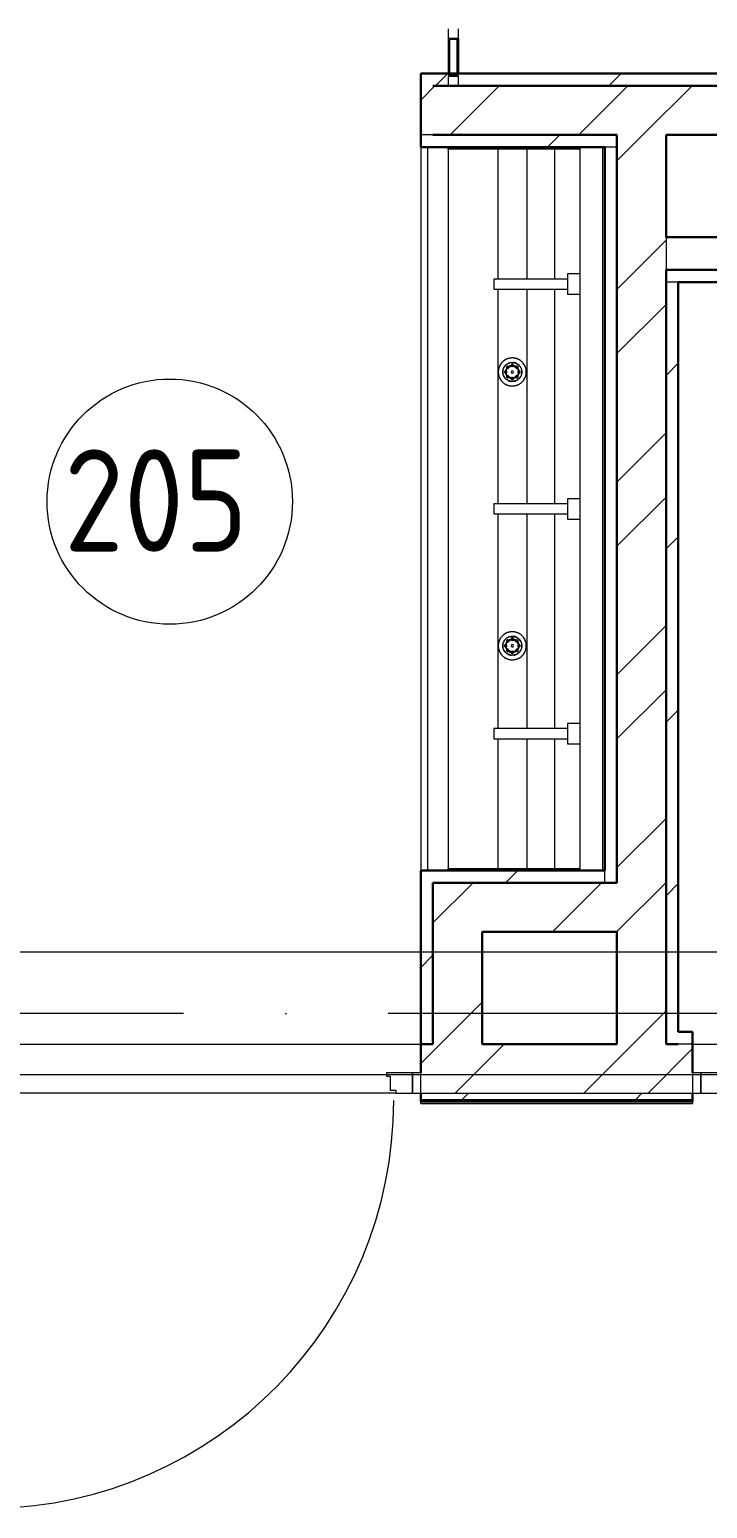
# Model space of a CAD drawing. Header units: millimetres. Extents: x -695119 to 412940, y -249585 to 622758.
# Drawn here: x 276679 to 278337, y 67701 to 71319 of the extents above; entities that cross this region are included whole.
import ezdxf

# ---------------------------------------------------------------- set-up
doc = ezdxf.new("R2010")
doc.units = ezdxf.units.MM
doc.linetypes.add('ADSK_Линия сетки', pattern=[25, 20, -2.5, 0, -2.5])
doc.linetypes.add('ADSK_Сверху', pattern=[450, 300, -150])
for name, color, linetype, lineweight in [('Витраж', 252, 'Continuous', 9), ('Двери', 8, 'Continuous', 9), ('Линии', 7, 'Continuous', 9), ('Марки помещений', 8, 'Continuous', 20), ('Ограждение', 8, 'Continuous', 9), ('Оси', 252, 'Continuous', 9), ('Сантехника', 252, 'Continuous', 18), ('Стены наружные', 252, 'Continuous', 18), ('Стены разрез', 7, 'Continuous', 30), ('Стены штриховка', 7, 'Continuous', 9)]:
    doc.layers.add(name, color=color, linetype=linetype, lineweight=lineweight)
doc.layers.add('Двери открывание', color=7, linetype='Continuous', lineweight=9, true_color=0xc0c0c0)
doc.styles.add('GOST Common_2', font='', dxfattribs={"width": 0.9, "height": 250})
doc.styles.get('GOST Common_2').set_extended_font_data('GOST type B')

# ---------------------------------------------------------------- blocks, each defined once
blk = doc.blocks.new('план 2 этажа')
at = {"layer": 'Витраж', "color": 251, "lineweight": 18, "true_color": 0x636466, "extrusion": (0, 0, -1)}
for p, q in [((277703.3, 71321.6), (277703.3, 71296.6)), ((277703.3, 71296.6), (277728.3, 71296.6)), ((277728.3, 71296.6), (277728.3, 71321.6))]:
    blk.add_line(p, q, dxfattribs=at)
at = {"layer": 'Витраж', "color": 251, "true_color": 0x636466}
for p, q in [((277703.3, 71296.6), (277703.3, 71211.6)), ((277728.3, 71296.6), (277728.3, 71211.6))]:
    blk.add_line(p, q, dxfattribs=at)
at = {"layer": 'Витраж', "color": 251, "lineweight": 18, "true_color": 0x636466}
for p, q in [((277728.3, 71206.6), (277703.3, 71206.6)), ((277703.3, 71206.6), (277703.3, 71181.6)), ((277703.3, 71181.6), (277728.3, 71181.6)), ((277728.3, 71181.6), (277728.3, 71206.6))]:
    blk.add_line(p, q, dxfattribs=at)
at = {"layer": 'Двери', "color": 251, "true_color": 0x636466}
for p, q in [((277615.8, 68766.6), (277551.8, 68766.6)), ((277551.8, 68766.6), (277551.8, 68758.6)), ((277551.8, 68758.6), (277560.8, 68758.6)), ((277560.8, 68758.6), (277560.8, 68724.6)), ((277635.8, 68766.6), (277615.8, 68766.6)), ((277615.8, 68766.6), (277615.8, 68716.6)), ((277615.8, 68716.6), (277615.8, 68766.6)), ((277635.8, 68716.6), (277635.8, 68766.6)), ((278300.8, 68766.6), (278300.8, 68716.6)), ((278320.8, 68766.6), (278300.8, 68766.6)), ((278320.8, 68716.6), (278320.8, 68766.6)), ((278384.8, 68766.6), (278320.8, 68766.6)), ((278320.8, 68766.6), (278320.8, 68716.6)), ((277560.8, 68724.6), (277574.8, 68724.6)), ((277574.8, 68724.6), (277574.8, 68716.6)), ((277574.8, 68716.6), (277615.8, 68716.6)), ((277615.8, 68716.6), (277635.8, 68716.6)), ((278300.8, 68716.6), (278320.8, 68716.6)), ((278320.8, 68716.6), (278361.8, 68716.6))]:
    blk.add_line(p, q, dxfattribs=at)
at = {"layer": 'Двери открывание', "color": 251, "true_color": 0x636466}
blk.add_arc((276571.8, 68698.6), 998, 271.0334, 0, dxfattribs=at)
at = {"layer": 'Линии', "color": 251, "linetype": 'ADSK_Сверху', "ltscale": 100, "true_color": 0x636466}
for p, q in [((279395.8, 69061.6), (268530.8, 69061.6)), ((279395.8, 68761.6), (268530.8, 68761.6))]:
    blk.add_line(p, q, dxfattribs=at)
at = {"layer": 'Марки помещений', "color": 251, "true_color": 0x636466}
blk.add_circle((277022.1, 70164.4), 300, dxfattribs=at)
at = {"layer": 'Ограждение', "color": 251, "true_color": 0x636466}
for p, q in [((277635.8, 68691.6), (277635.8, 68696.6)), ((277635.8, 68691.6), (278300.8, 68691.6)), ((278300.8, 68696.6), (278300.8, 68691.6))]:
    blk.add_line(p, q, dxfattribs=at)
at = {"layer": 'Оси', "color": 251, "linetype": 'ADSK_Линия сетки', "ltscale": 100, "true_color": 0x636466}
blk.add_line((332058.1, 68911.6), (255080.8, 68911.6), dxfattribs=at)
at = {"layer": 'Сантехника', "color": 251, "true_color": 0x636466}
for p, q in [((277635.8, 71031.6), (277635.8, 69261.6)), ((277652.8, 71031.6), (277652.8, 69261.6)), ((277702.8, 71026.6), (277702.8, 71031.6)), ((277702.8, 71026.6), (277702.8, 69266.6)), ((278013.9, 71026.6), (277702.8, 71026.6)), ((277824.7, 71026.6), (277824.7, 70709.1)), ((277895.5, 71026.6), (277895.5, 70709.1)), ((277963.4, 71026.6), (277963.4, 70709.1)), ((278013.9, 71031.6), (278013.9, 71026.6)), ((278022.5, 71026.6), (278013.9, 71026.6)), ((278022.5, 71026.6), (278024.8, 71026.6)), ((278024.8, 71031.6), (278024.8, 71026.6)), ((278024.8, 71026.6), (278024.8, 71031.6)), ((278024.8, 71026.6), (278024.8, 69266.6)), ((278080.8, 71031.6), (278080.8, 69261.6)), ((277994.8, 70709.1), (277814.8, 70709.1)), ((277814.8, 70709.1), (277814.8, 70684.1)), ((278024.8, 70721.6), (277994.8, 70721.6)), ((277994.8, 70721.6), (277994.8, 70671.6)), ((277814.8, 70684.1), (277994.8, 70684.1)), ((277824.7, 70684.1), (277824.7, 70159.1)), ((277895.5, 70684.1), (277895.5, 70159.1)), ((277963.4, 70684.2), (277963.4, 70159.1)), ((277994.8, 70671.6), (278024.8, 70671.6)), ((278024.8, 70171.6), (277994.8, 70171.6)), ((277994.8, 70171.6), (277994.8, 70121.6)), ((277994.8, 70159.1), (277814.8, 70159.1)), ((277814.8, 70159.1), (277814.8, 70134.1)), ((277814.8, 70134.1), (277994.8, 70134.1)), ((277824.7, 70134.1), (277824.7, 69609.1)), ((277895.5, 70134.1), (277895.5, 69609.1)), ((277963.4, 70134.2), (277963.4, 69609.1)), ((277994.8, 70121.6), (278024.8, 70121.6)), ((277994.8, 69609.1), (277814.8, 69609.1)), ((277814.8, 69609.1), (277814.8, 69584.1)), ((278024.8, 69621.6), (277994.8, 69621.6)), ((277994.8, 69621.6), (277994.8, 69571.6)), ((277814.8, 69584.1), (277994.8, 69584.1)), ((277824.7, 69584.1), (277824.7, 69266.6)), ((277895.5, 69584.1), (277895.5, 69266.6)), ((277963.4, 69584.2), (277963.4, 69266.6)), ((277994.8, 69571.6), (278024.8, 69571.6)), ((277702.8, 69261.6), (277702.8, 69266.6)), ((277702.8, 69266.6), (278013.9, 69266.6)), ((278013.9, 69266.6), (278022.5, 69266.6)), ((278013.9, 69266.6), (278013.9, 69261.6)), ((278024.8, 69266.6), (278022.5, 69266.6)), ((278024.8, 69266.6), (278024.8, 69261.6)), ((278024.8, 69261.6), (278024.8, 69266.6))]:
    blk.add_line(p, q, dxfattribs=at)
at = {"layer": 'Сантехника', "color": 251, "true_color": 0x636466, "flags": 128}
for points in [[(277894.1, 70481.6), (277894.1, 70483), (277894, 70484.4), (277893.9, 70485.7), (277893.7, 70487.1), (277893.4, 70488.5), (277893.1, 70489.8), (277892.8, 70491.1), (277892.4, 70492.4), (277891.9, 70493.7), (277891.4, 70495), (277890.8, 70496.2), (277890.2, 70497.5), (277889.6, 70498.7), (277888.9, 70499.9), (277888.1, 70501), (277887.3, 70502.1), (277886.5, 70503.2), (277885.6, 70504.3), (277884.7, 70505.3), (277883.7, 70506.2), (277882.7, 70507.2), (277881.7, 70508.1), (277880.6, 70508.9), (277879.5, 70509.7), (277878.3, 70510.5), (277877.2, 70511.2), (277876, 70511.9), (277874.8, 70512.5), (277873.5, 70513.1), (277872.2, 70513.6), (277871, 70514.1), (277869.6, 70514.5), (277868.3, 70514.9), (277867, 70515.2), (277865.6, 70515.4), (277864.3, 70515.6), (277862.9, 70515.8), (277861.6, 70515.9), (277860.2, 70515.9), (277858.8, 70515.9), (277857.4, 70515.9), (277856.1, 70515.7), (277854.7, 70515.6), (277853.4, 70515.3), (277852, 70515), (277850.7, 70514.7), (277849.4, 70514.3), (277848.1, 70513.9), (277846.8, 70513.4), (277845.5, 70512.8), (277844.3, 70512.2), (277843.1, 70511.6), (277841.9, 70510.9), (277840.8, 70510.2), (277839.6, 70509.4), (277838.5, 70508.5), (277837.5, 70507.7), (277836.5, 70506.8), (277835.5, 70505.8), (277834.5, 70504.8), (277833.6, 70503.8), (277832.7, 70502.7), (277831.9, 70501.6), (277831.2, 70500.5), (277830.4, 70499.3), (277829.7, 70498.1), (277829.1, 70496.9), (277828.5, 70495.7), (277828, 70494.4), (277827.5, 70493.1), (277827.1, 70491.8), (277826.7, 70490.5), (277826.4, 70489.2), (277826.1, 70487.8), (277825.9, 70486.5), (277825.7, 70485.1), (277825.6, 70483.7), (277825.5, 70482.4), (277825.5, 70481.6)], [(277836.5, 70481.6), (277836.5, 70482.6), (277836.6, 70483.5), (277836.7, 70484.4), (277836.8, 70485.3), (277837, 70486.3), (277837.2, 70487.2), (277837.4, 70488.1), (277837.7, 70489), (277838, 70489.8), (277838.4, 70490.7), (277838.7, 70491.6), (277839.1, 70492.4), (277839.6, 70493.2), (277840.1, 70494), (277840.6, 70494.8), (277841.1, 70495.6), (277841.7, 70496.3), (277842.3, 70497), (277842.9, 70497.7), (277843.6, 70498.4), (277844.3, 70499), (277845, 70499.6), (277845.7, 70500.2), (277846.5, 70500.7), (277847.2, 70501.2), (277848, 70501.7), (277848.8, 70502.2), (277849.7, 70502.6), (277850.5, 70503), (277851.4, 70503.4), (277852.2, 70503.7), (277853.1, 70504), (277854, 70504.2), (277854.9, 70504.4), (277855.9, 70504.6), (277856.8, 70504.7), (277857.7, 70504.8), (277858.6, 70504.9), (277859.6, 70504.9), (277860.5, 70504.9), (277861.4, 70504.9), (277862.4, 70504.8), (277863.3, 70504.7), (277864.2, 70504.5), (277865.1, 70504.3), (277866, 70504.1), (277866.9, 70503.8), (277867.8, 70503.5), (277868.7, 70503.2), (277869.5, 70502.8), (277870.3, 70502.4), (277871.2, 70502), (277872, 70501.5), (277872.8, 70501), (277873.5, 70500.5), (277874.3, 70499.9), (277875, 70499.3), (277875.7, 70498.7), (277876.4, 70498), (277877, 70497.4), (277877.6, 70496.7), (277878.2, 70496), (277878.8, 70495.2), (277879.3, 70494.4), (277879.8, 70493.6), (277880.2, 70492.8), (277880.7, 70492), (277881.1, 70491.2), (277881.4, 70490.3), (277881.8, 70489.4), (277882.1, 70488.6), (277882.3, 70487.7), (277882.5, 70486.8), (277882.7, 70485.8), (277882.9, 70484.9), (277883, 70484), (277883.1, 70483.1), (277883.1, 70482.1), (277883.1, 70481.6)], [(277839.4, 70492.3), (277839.8, 70493.1), (277840.3, 70493.9), (277840.8, 70494.6), (277841.3, 70495.4), (277841.9, 70496.1), (277842.5, 70496.8), (277843.1, 70497.5), (277843.8, 70498.2), (277844.4, 70498.8), (277845.1, 70499.4), (277845.9, 70500)], [(277843.3, 70498), (277842.6, 70497.4), (277842, 70496.7), (277841.4, 70496), (277840.9, 70495.2), (277840.3, 70494.4), (277839.8, 70493.6), (277839.4, 70492.8)], [(277843.6, 70481.6), (277843.6, 70482.3), (277843.7, 70482.9), (277843.7, 70483.6), (277843.8, 70484.2), (277843.9, 70484.9), (277844.1, 70485.5), (277844.2, 70486.1), (277844.4, 70486.7), (277844.7, 70487.3), (277844.9, 70487.9), (277845.2, 70488.5), (277845.4, 70489.1), (277845.8, 70489.7), (277846.1, 70490.2), (277846.4, 70490.8), (277846.8, 70491.3), (277847.2, 70491.8), (277847.6, 70492.3), (277848.1, 70492.8), (277848.5, 70493.3), (277849, 70493.7), (277849.5, 70494.1), (277850, 70494.5), (277850.5, 70494.9), (277851.1, 70495.3)], [(277846.6, 70500.5), (277847.4, 70501), (277848.2, 70501.5), (277849, 70502), (277849.8, 70502.4), (277850.6, 70502.8), (277851.5, 70503.1), (277852.3, 70503.4)], [(277851.8, 70503.5), (277851, 70503.2), (277850.1, 70502.8), (277849.3, 70502.4)], [(277855.9, 70504.3), (277856.8, 70504.5), (277857.7, 70504.6), (277858.6, 70504.6), (277859.6, 70504.7), (277860.5, 70504.7), (277861.4, 70504.6), (277862.3, 70504.5), (277863.2, 70504.4), (277864.1, 70504.3), (277865, 70504.1), (277865.9, 70503.8), (277866.8, 70503.6), (277867.7, 70503.3), (277868.6, 70503), (277869.4, 70502.6), (277870.2, 70502.2), (277871, 70501.8), (277871.8, 70501.3), (277872.6, 70500.8), (277873.4, 70500.3), (277874.1, 70499.7), (277874.8, 70499.1), (277875.5, 70498.5), (277876.2, 70497.9), (277876.8, 70497.2), (277877.4, 70496.5), (277878, 70495.8), (277878.5, 70495.1), (277879.1, 70494.3), (277879.6, 70493.5), (277880, 70492.7)], [(277856.4, 70497.5), (277857.1, 70497.6), (277857.7, 70497.7), (277858.3, 70497.8), (277859, 70497.8), (277859.6, 70497.8), (277860.3, 70497.8), (277860.9, 70497.8), (277861.6, 70497.7), (277862.2, 70497.7), (277862.9, 70497.5)], [(277870.8, 70502.2), (277870, 70502.6), (277869.1, 70503), (277868.3, 70503.4), (277867.4, 70503.7), (277866.5, 70504), (277865.6, 70504.2), (277864.7, 70504.4), (277863.8, 70504.6), (277862.9, 70504.7)], [(277868.8, 70495.1), (277869.3, 70494.7), (277869.9, 70494.3), (277870.4, 70493.9), (277870.8, 70493.5), (277871.3, 70493), (277871.8, 70492.6), (277872.2, 70492.1), (277872.6, 70491.6), (277873, 70491.1), (277873.3, 70490.5), (277873.7, 70490), (277874, 70489.4), (277874.3, 70488.9), (277874.6, 70488.3), (277874.8, 70487.7), (277875.1, 70487.1), (277875.3, 70486.4), (277875.5, 70485.8), (277875.6, 70485.2), (277875.7, 70484.6), (277875.9, 70483.9), (277875.9, 70483.3), (277876, 70482.6), (277876, 70482), (277876, 70481.6)], [(277880, 70493.2), (277879.6, 70494), (277879, 70494.8), (277878.5, 70495.6), (277877.9, 70496.3), (277877.3, 70497), (277876.7, 70497.7), (277876, 70498.4)], [(277825.5, 70481.6), (277825.5, 70480.3), (277825.6, 70478.9), (277825.8, 70477.5), (277826, 70476.2), (277826.2, 70474.8), (277826.5, 70473.5), (277826.8, 70472.2), (277827.3, 70470.8), (277827.7, 70469.6), (277828.2, 70468.3), (277828.8, 70467), (277829.4, 70465.8), (277830, 70464.6), (277830.8, 70463.4), (277831.5, 70462.3), (277832.3, 70461.2), (277833.1, 70460.1), (277834, 70459), (277835, 70458), (277835.9, 70457), (277836.9, 70456.1), (277838, 70455.2), (277839, 70454.3), (277840.1, 70453.5), (277841.3, 70452.8), (277842.4, 70452.1), (277843.6, 70451.4), (277844.9, 70450.8), (277846.1, 70450.2), (277847.4, 70449.7), (277848.7, 70449.2), (277850, 70448.8), (277851.3, 70448.4), (277852.6, 70448.1), (277854, 70447.8), (277855.3, 70447.6), (277856.7, 70447.5), (277858.1, 70447.4), (277859.4, 70447.3), (277860.8, 70447.4), (277862.2, 70447.4), (277863.6, 70447.5), (277864.9, 70447.7), (277866.3, 70447.9), (277867.6, 70448.2), (277868.9, 70448.6), (277870.3, 70449), (277871.5, 70449.4), (277872.8, 70449.9), (277874.1, 70450.4), (277875.3, 70451), (277876.5, 70451.7), (277877.7, 70452.4), (277878.9, 70453.1), (277880, 70453.9), (277881.1, 70454.7), (277882.2, 70455.6), (277883.2, 70456.5), (277884.2, 70457.5), (277885.1, 70458.5), (277886, 70459.5), (277886.9, 70460.6), (277887.7, 70461.7), (277888.5, 70462.8), (277889.2, 70464), (277889.9, 70465.1), (277890.5, 70466.4), (277891.1, 70467.6), (277891.6, 70468.9), (277892.1, 70470.1), (277892.6, 70471.4), (277892.9, 70472.8), (277893.3, 70474.1), (277893.5, 70475.4), (277893.8, 70476.8), (277893.9, 70478.2), (277894, 70479.5), (277894.1, 70480.9), (277894.1, 70481.6)], [(277836.9, 70485.8), (277836.7, 70484.9), (277836.6, 70484), (277836.6, 70483.1), (277836.5, 70482.1), (277836.5, 70481.6)], [(277836.5, 70481.6), (277836.5, 70480.7), (277836.6, 70479.8), (277836.7, 70478.8), (277836.8, 70477.9)], [(277883.1, 70481.6), (277883.1, 70480.7), (277883, 70479.8), (277882.9, 70478.8), (277882.8, 70477.9), (277882.6, 70477), (277882.4, 70476.1), (277882.2, 70475.2), (277881.9, 70474.3), (277881.6, 70473.4), (277881.3, 70472.6), (277880.9, 70471.7), (277880.5, 70470.9), (277880, 70470.1), (277879.6, 70469.3), (277879, 70468.5), (277878.5, 70467.7), (277877.9, 70467), (277877.3, 70466.3), (277876.7, 70465.6), (277876, 70464.9), (277875.4, 70464.3), (277874.7, 70463.7), (277873.9, 70463.1), (277873.2, 70462.5), (277872.4, 70462), (277871.6, 70461.5), (277870.8, 70461.1), (277870, 70460.7), (277869.1, 70460.3), (277868.3, 70459.9), (277867.4, 70459.6), (277866.5, 70459.3), (277865.6, 70459.1), (277864.7, 70458.9), (277863.8, 70458.7), (277862.9, 70458.5), (277861.9, 70458.4), (277861, 70458.4), (277860.1, 70458.3), (277859.1, 70458.3), (277858.2, 70458.4), (277857.3, 70458.5), (277856.3, 70458.6), (277855.4, 70458.8), (277854.5, 70458.9), (277853.6, 70459.2), (277852.7, 70459.4), (277851.8, 70459.7), (277851, 70460.1), (277850.1, 70460.4), (277849.3, 70460.9), (277848.5, 70461.3), (277847.7, 70461.8), (277846.9, 70462.3), (277846.1, 70462.8), (277845.4, 70463.4), (277844.6, 70464), (277843.9, 70464.6), (277843.3, 70465.2), (277842.6, 70465.9), (277842, 70466.6), (277841.4, 70467.3), (277840.9, 70468.1), (277840.3, 70468.8), (277839.8, 70469.6), (277839.4, 70470.4), (277839, 70471.3), (277838.6, 70472.1), (277838.2, 70473), (277837.9, 70473.8), (277837.6, 70474.7), (277837.3, 70475.6), (277837.1, 70476.5), (277836.9, 70477.4), (277836.7, 70478.3), (277836.6, 70479.3), (277836.6, 70480.2), (277836.5, 70481.1), (277836.5, 70481.6)], [(277836.8, 70481.6), (277836.8, 70482.6), (277836.8, 70483.5), (277836.9, 70484.4), (277837.1, 70485.3), (277837.2, 70486.2), (277837.4, 70487.1)], [(277837.3, 70476.6), (277837.2, 70477.5), (277837, 70478.4), (277836.9, 70479.3), (277836.8, 70480.2), (277836.8, 70481.1), (277836.8, 70481.6)], [(277873, 70462.8), (277872.3, 70462.3), (277871.5, 70461.8), (277870.7, 70461.3), (277869.9, 70460.9), (277869, 70460.5), (277868.2, 70460.2), (277867.3, 70459.8), (277866.4, 70459.6), (277865.5, 70459.3), (277864.6, 70459.1), (277863.7, 70458.9), (277862.8, 70458.8), (277861.9, 70458.7), (277861, 70458.6), (277860.1, 70458.6), (277859.1, 70458.6), (277858.2, 70458.7), (277857.3, 70458.7), (277856.4, 70458.9), (277855.5, 70459), (277854.6, 70459.2), (277853.7, 70459.4), (277852.8, 70459.7), (277851.9, 70460), (277851.1, 70460.3), (277850.2, 70460.7), (277849.4, 70461.1), (277848.6, 70461.5), (277847.8, 70462), (277847, 70462.5), (277846.3, 70463), (277845.5, 70463.6), (277844.8, 70464.2), (277844.1, 70464.8), (277843.5, 70465.4), (277842.8, 70466.1), (277842.2, 70466.8), (277841.6, 70467.5), (277841.1, 70468.2), (277840.6, 70469), (277840.1, 70469.8), (277839.6, 70470.6)], [(277839.6, 70470.1), (277840.1, 70469.3), (277840.6, 70468.5), (277841.1, 70467.7), (277841.7, 70467), (277842.3, 70466.3), (277842.9, 70465.6), (277843.6, 70464.9)], [(277850.8, 70468.2), (277850.3, 70468.5), (277849.8, 70468.9), (277849.3, 70469.3), (277848.8, 70469.8), (277848.3, 70470.2), (277847.9, 70470.7), (277847.4, 70471.2), (277847, 70471.7), (277846.6, 70472.2), (277846.3, 70472.7), (277845.9, 70473.3), (277845.6, 70473.8), (277845.3, 70474.4), (277845, 70475), (277844.8, 70475.6), (277844.5, 70476.2), (277844.3, 70476.8), (277844.2, 70477.4), (277844, 70478.1), (277843.9, 70478.7), (277843.8, 70479.4), (277843.7, 70480), (277843.6, 70480.6), (277843.6, 70481.3), (277843.6, 70481.6)], [(277848.8, 70461.1), (277849.7, 70460.7), (277850.5, 70460.3), (277851.4, 70459.9), (277852.2, 70459.6), (277853.1, 70459.3), (277854, 70459.1), (277854.9, 70458.9), (277855.9, 70458.7), (277856.8, 70458.5)], [(277863.2, 70465.8), (277862.6, 70465.7), (277861.9, 70465.6), (277861.3, 70465.5), (277860.6, 70465.5), (277860, 70465.4), (277859.3, 70465.4), (277858.7, 70465.5), (277858, 70465.5), (277857.4, 70465.6), (277856.8, 70465.7)], [(277863.3, 70458.6), (277864.2, 70458.8), (277865.1, 70458.9), (277866, 70459.2), (277866.9, 70459.4), (277867.8, 70459.7), (277868.7, 70460.1), (277869.5, 70460.4), (277870.3, 70460.9)], [(277876, 70481.6), (277876, 70481), (277876, 70480.3), (277875.9, 70479.7), (277875.8, 70479.1), (277875.7, 70478.4), (277875.5, 70477.8), (277875.4, 70477.2), (277875.2, 70476.5), (277875, 70475.9), (277874.7, 70475.3), (277874.5, 70474.7), (277874.2, 70474.2), (277873.9, 70473.6), (277873.5, 70473), (277873.2, 70472.5), (277872.8, 70472), (277872.4, 70471.4), (277872, 70471), (277871.6, 70470.5), (277871.1, 70470), (277870.6, 70469.6), (277870.1, 70469.2), (277869.6, 70468.7), (277869.1, 70468.4), (277868.6, 70468)], [(277880.2, 70471), (277879.8, 70470.2), (277879.3, 70469.4), (277878.8, 70468.6), (277878.3, 70467.9), (277877.7, 70467.1), (277877.1, 70466.4), (277876.5, 70465.8), (277875.9, 70465.1), (277875.2, 70464.5), (277874.5, 70463.9), (277873.8, 70463.3)], [(277876.4, 70465.2), (277877, 70465.9), (277877.6, 70466.6), (277878.2, 70467.3), (277878.8, 70468.1), (277879.3, 70468.8), (277879.8, 70469.6), (277880.2, 70470.4)], [(277882.9, 70481.6), (277882.8, 70480.7), (277882.8, 70479.8), (277882.7, 70478.9), (277882.6, 70478), (277882.4, 70477.1), (277882.2, 70476.2)], [(277882.3, 70486.7), (277882.5, 70485.8), (277882.6, 70484.9), (277882.7, 70484), (277882.8, 70483.1), (277882.8, 70482.1), (277882.9, 70481.6)], [(277882.7, 70477.4), (277882.9, 70478.3), (277883, 70479.3), (277883.1, 70480.2), (277883.1, 70481.1), (277883.1, 70481.6)], [(277883.1, 70481.6), (277883.1, 70482.6), (277883, 70483.5), (277882.9, 70484.4), (277882.8, 70485.3)], [(277894.1, 69811.6), (277894.1, 69813), (277894, 69814.4), (277893.9, 69815.7), (277893.7, 69817.1), (277893.4, 69818.5), (277893.1, 69819.8), (277892.8, 69821.1), (277892.4, 69822.4), (277891.9, 69823.7), (277891.4, 69825), (277890.8, 69826.2), (277890.2, 69827.5), (277889.6, 69828.7), (277888.9, 69829.9), (277888.1, 69831), (277887.3, 69832.1), (277886.5, 69833.2), (277885.6, 69834.3), (277884.7, 69835.3), (277883.7, 69836.2), (277882.7, 69837.2), (277881.7, 69838.1), (277880.6, 69838.9), (277879.5, 69839.7), (277878.3, 69840.5), (277877.2, 69841.2), (277876, 69841.9), (277874.8, 69842.5), (277873.5, 69843.1), (277872.2, 69843.6), (277871, 69844.1), (277869.6, 69844.5), (277868.3, 69844.9), (277867, 69845.2), (277865.6, 69845.4), (277864.3, 69845.6), (277862.9, 69845.8), (277861.6, 69845.9), (277860.2, 69845.9), (277858.8, 69845.9), (277857.4, 69845.9), (277856.1, 69845.7), (277854.7, 69845.6), (277853.4, 69845.3), (277852, 69845), (277850.7, 69844.7), (277849.4, 69844.3), (277848.1, 69843.9), (277846.8, 69843.4), (277845.5, 69842.8), (277844.3, 69842.2), (277843.1, 69841.6), (277841.9, 69840.9), (277840.8, 69840.2), (277839.6, 69839.4), (277838.5, 69838.5), (277837.5, 69837.7), (277836.5, 69836.8), (277835.5, 69835.8), (277834.5, 69834.8), (277833.6, 69833.8), (277832.7, 69832.7), (277831.9, 69831.6), (277831.2, 69830.5), (277830.4, 69829.3), (277829.7, 69828.1), (277829.1, 69826.9), (277828.5, 69825.7), (277828, 69824.4), (277827.5, 69823.1), (277827.1, 69821.8), (277826.7, 69820.5), (277826.4, 69819.2), (277826.1, 69817.8), (277825.9, 69816.5), (277825.7, 69815.1), (277825.6, 69813.7), (277825.5, 69812.4), (277825.5, 69811.6)], [(277825.5, 69811.6), (277825.5, 69810.3), (277825.6, 69808.9), (277825.8, 69807.5), (277826, 69806.2), (277826.2, 69804.8), (277826.5, 69803.5), (277826.8, 69802.2), (277827.3, 69800.8), (277827.7, 69799.6), (277828.2, 69798.3), (277828.8, 69797), (277829.4, 69795.8), (277830, 69794.6), (277830.8, 69793.4), (277831.5, 69792.3), (277832.3, 69791.2), (277833.1, 69790.1), (277834, 69789), (277835, 69788), (277835.9, 69787), (277836.9, 69786.1), (277838, 69785.2), (277839, 69784.3), (277840.1, 69783.5), (277841.3, 69782.8), (277842.4, 69782.1), (277843.6, 69781.4), (277844.9, 69780.8), (277846.1, 69780.2), (277847.4, 69779.7), (277848.7, 69779.2), (277850, 69778.8), (277851.3, 69778.4), (277852.6, 69778.1), (277854, 69777.8), (277855.3, 69777.6), (277856.7, 69777.5), (277858.1, 69777.4), (277859.4, 69777.3), (277860.8, 69777.4), (277862.2, 69777.4), (277863.6, 69777.5), (277864.9, 69777.7), (277866.3, 69777.9), (277867.6, 69778.2), (277868.9, 69778.6), (277870.3, 69779), (277871.5, 69779.4), (277872.8, 69779.9), (277874.1, 69780.4), (277875.3, 69781), (277876.5, 69781.7), (277877.7, 69782.4), (277878.9, 69783.1), (277880, 69783.9), (277881.1, 69784.7), (277882.2, 69785.6), (277883.2, 69786.5), (277884.2, 69787.5), (277885.1, 69788.5), (277886, 69789.5), (277886.9, 69790.6), (277887.7, 69791.7), (277888.5, 69792.8), (277889.2, 69794), (277889.9, 69795.1), (277890.5, 69796.4), (277891.1, 69797.6), (277891.6, 69798.9), (277892.1, 69800.1), (277892.6, 69801.4), (277892.9, 69802.8), (277893.3, 69804.1), (277893.5, 69805.4), (277893.8, 69806.8), (277893.9, 69808.2), (277894, 69809.5), (277894.1, 69810.9), (277894.1, 69811.6)], [(277836.5, 69811.6), (277836.5, 69812.6), (277836.6, 69813.5), (277836.7, 69814.4), (277836.8, 69815.3), (277837, 69816.3), (277837.2, 69817.2), (277837.4, 69818.1), (277837.7, 69819), (277838, 69819.8), (277838.4, 69820.7), (277838.7, 69821.6), (277839.1, 69822.4), (277839.6, 69823.2), (277840.1, 69824), (277840.6, 69824.8), (277841.1, 69825.6), (277841.7, 69826.3), (277842.3, 69827), (277842.9, 69827.7), (277843.6, 69828.4), (277844.3, 69829), (277845, 69829.6), (277845.7, 69830.2), (277846.5, 69830.7), (277847.2, 69831.2), (277848, 69831.7), (277848.8, 69832.2), (277849.7, 69832.6), (277850.5, 69833), (277851.4, 69833.4), (277852.2, 69833.7), (277853.1, 69834), (277854, 69834.2), (277854.9, 69834.4), (277855.9, 69834.6), (277856.8, 69834.7), (277857.7, 69834.8), (277858.6, 69834.9), (277859.6, 69834.9), (277860.5, 69834.9), (277861.4, 69834.9), (277862.4, 69834.8), (277863.3, 69834.7), (277864.2, 69834.5), (277865.1, 69834.3), (277866, 69834.1), (277866.9, 69833.8), (277867.8, 69833.5), (277868.7, 69833.2), (277869.5, 69832.8), (277870.3, 69832.4), (277871.2, 69832), (277872, 69831.5), (277872.8, 69831), (277873.5, 69830.5), (277874.3, 69829.9), (277875, 69829.3), (277875.7, 69828.7), (277876.4, 69828), (277877, 69827.4), (277877.6, 69826.7), (277878.2, 69826), (277878.8, 69825.2), (277879.3, 69824.4), (277879.8, 69823.6), (277880.2, 69822.8), (277880.7, 69822), (277881.1, 69821.2), (277881.4, 69820.3), (277881.8, 69819.4), (277882.1, 69818.6), (277882.3, 69817.7), (277882.5, 69816.8), (277882.7, 69815.8), (277882.9, 69814.9), (277883, 69814), (277883.1, 69813.1), (277883.1, 69812.1), (277883.1, 69811.6)], [(277836.9, 69815.8), (277836.7, 69814.9), (277836.6, 69814), (277836.6, 69813.1), (277836.5, 69812.1), (277836.5, 69811.6)], [(277836.5, 69811.6), (277836.5, 69810.7), (277836.6, 69809.8), (277836.7, 69808.8), (277836.8, 69807.9)], [(277883.1, 69811.6), (277883.1, 69810.7), (277883, 69809.8), (277882.9, 69808.8), (277882.8, 69807.9), (277882.6, 69807), (277882.4, 69806.1), (277882.2, 69805.2), (277881.9, 69804.3), (277881.6, 69803.4), (277881.3, 69802.6), (277880.9, 69801.7), (277880.5, 69800.9), (277880, 69800.1), (277879.6, 69799.3), (277879, 69798.5), (277878.5, 69797.7), (277877.9, 69797), (277877.3, 69796.3), (277876.7, 69795.6), (277876, 69794.9), (277875.4, 69794.3), (277874.7, 69793.7), (277873.9, 69793.1), (277873.2, 69792.5), (277872.4, 69792), (277871.6, 69791.5), (277870.8, 69791.1), (277870, 69790.7), (277869.1, 69790.3), (277868.3, 69789.9), (277867.4, 69789.6), (277866.5, 69789.3), (277865.6, 69789.1), (277864.7, 69788.9), (277863.8, 69788.7), (277862.9, 69788.5), (277861.9, 69788.4), (277861, 69788.4), (277860.1, 69788.3), (277859.1, 69788.3), (277858.2, 69788.4), (277857.3, 69788.5), (277856.3, 69788.6), (277855.4, 69788.8), (277854.5, 69788.9), (277853.6, 69789.2), (277852.7, 69789.4), (277851.8, 69789.7), (277851, 69790.1), (277850.1, 69790.4), (277849.3, 69790.9), (277848.5, 69791.3), (277847.7, 69791.8), (277846.9, 69792.3), (277846.1, 69792.8), (277845.4, 69793.4), (277844.6, 69794), (277843.9, 69794.6), (277843.3, 69795.2), (277842.6, 69795.9), (277842, 69796.6), (277841.4, 69797.3), (277840.9, 69798.1), (277840.3, 69798.8), (277839.8, 69799.6), (277839.4, 69800.4), (277839, 69801.3), (277838.6, 69802.1), (277838.2, 69803), (277837.9, 69803.8), (277837.6, 69804.7), (277837.3, 69805.6), (277837.1, 69806.5), (277836.9, 69807.4), (277836.7, 69808.3), (277836.6, 69809.3), (277836.6, 69810.2), (277836.5, 69811.1), (277836.5, 69811.6)], [(277836.8, 69811.6), (277836.8, 69812.6), (277836.8, 69813.5), (277836.9, 69814.4), (277837.1, 69815.3), (277837.2, 69816.2), (277837.4, 69817.1)], [(277837.3, 69806.6), (277837.2, 69807.5), (277837, 69808.4), (277836.9, 69809.3), (277836.8, 69810.2), (277836.8, 69811.1), (277836.8, 69811.6)], [(277839.4, 69822.3), (277839.8, 69823.1), (277840.3, 69823.9), (277840.8, 69824.6), (277841.3, 69825.4), (277841.9, 69826.1), (277842.5, 69826.8), (277843.1, 69827.5), (277843.8, 69828.2), (277844.4, 69828.8), (277845.1, 69829.4), (277845.9, 69830)], [(277843.3, 69828), (277842.6, 69827.4), (277842, 69826.7), (277841.4, 69826), (277840.9, 69825.2), (277840.3, 69824.4), (277839.8, 69823.6), (277839.4, 69822.8)], [(277843.6, 69811.6), (277843.6, 69812.3), (277843.7, 69812.9), (277843.7, 69813.6), (277843.8, 69814.2), (277843.9, 69814.9), (277844.1, 69815.5), (277844.2, 69816.1), (277844.4, 69816.7), (277844.7, 69817.3), (277844.9, 69817.9), (277845.2, 69818.5), (277845.4, 69819.1), (277845.8, 69819.7), (277846.1, 69820.2), (277846.4, 69820.8), (277846.8, 69821.3), (277847.2, 69821.8), (277847.6, 69822.3), (277848.1, 69822.8), (277848.5, 69823.3), (277849, 69823.7), (277849.5, 69824.1), (277850, 69824.5), (277850.5, 69824.9), (277851.1, 69825.3)], [(277850.8, 69798.2), (277850.3, 69798.5), (277849.8, 69798.9), (277849.3, 69799.3), (277848.8, 69799.8), (277848.3, 69800.2), (277847.9, 69800.7), (277847.4, 69801.2), (277847, 69801.7), (277846.6, 69802.2), (277846.3, 69802.7), (277845.9, 69803.3), (277845.6, 69803.8), (277845.3, 69804.4), (277845, 69805), (277844.8, 69805.6), (277844.5, 69806.2), (277844.3, 69806.8), (277844.2, 69807.4), (277844, 69808.1), (277843.9, 69808.7), (277843.8, 69809.4), (277843.7, 69810), (277843.6, 69810.6), (277843.6, 69811.3), (277843.6, 69811.6)], [(277846.6, 69830.5), (277847.4, 69831), (277848.2, 69831.5), (277849, 69832), (277849.8, 69832.4), (277850.6, 69832.8), (277851.5, 69833.1), (277852.3, 69833.4)], [(277851.8, 69833.5), (277851, 69833.2), (277850.1, 69832.8), (277849.3, 69832.4)], [(277855.9, 69834.3), (277856.8, 69834.5), (277857.7, 69834.6), (277858.6, 69834.6), (277859.6, 69834.7), (277860.5, 69834.7), (277861.4, 69834.6), (277862.3, 69834.5), (277863.2, 69834.4), (277864.1, 69834.3), (277865, 69834.1), (277865.9, 69833.8), (277866.8, 69833.6), (277867.7, 69833.3), (277868.6, 69833), (277869.4, 69832.6), (277870.2, 69832.2), (277871, 69831.8), (277871.8, 69831.3), (277872.6, 69830.8), (277873.4, 69830.3), (277874.1, 69829.7), (277874.8, 69829.1), (277875.5, 69828.5), (277876.2, 69827.9), (277876.8, 69827.2), (277877.4, 69826.5), (277878, 69825.8), (277878.5, 69825.1), (277879.1, 69824.3), (277879.6, 69823.5), (277880, 69822.7)], [(277856.4, 69827.5), (277857.1, 69827.6), (277857.7, 69827.7), (277858.3, 69827.8), (277859, 69827.8), (277859.6, 69827.8), (277860.3, 69827.8), (277860.9, 69827.8), (277861.6, 69827.7), (277862.2, 69827.7), (277862.9, 69827.5)], [(277870.8, 69832.2), (277870, 69832.6), (277869.1, 69833), (277868.3, 69833.4), (277867.4, 69833.7), (277866.5, 69834), (277865.6, 69834.2), (277864.7, 69834.4), (277863.8, 69834.6), (277862.9, 69834.7)], [(277876, 69811.6), (277876, 69811), (277876, 69810.3), (277875.9, 69809.7), (277875.8, 69809.1), (277875.7, 69808.4), (277875.5, 69807.8), (277875.4, 69807.2), (277875.2, 69806.5), (277875, 69805.9), (277874.7, 69805.3), (277874.5, 69804.7), (277874.2, 69804.2), (277873.9, 69803.6), (277873.5, 69803), (277873.2, 69802.5), (277872.8, 69802), (277872.4, 69801.4), (277872, 69801), (277871.6, 69800.5), (277871.1, 69800), (277870.6, 69799.6), (277870.1, 69799.2), (277869.6, 69798.7), (277869.1, 69798.4), (277868.6, 69798)], [(277868.8, 69825.1), (277869.3, 69824.7), (277869.9, 69824.3), (277870.4, 69823.9), (277870.8, 69823.5), (277871.3, 69823), (277871.8, 69822.6), (277872.2, 69822.1), (277872.6, 69821.6), (277873, 69821.1), (277873.3, 69820.5), (277873.7, 69820), (277874, 69819.4), (277874.3, 69818.9), (277874.6, 69818.3), (277874.8, 69817.7), (277875.1, 69817.1), (277875.3, 69816.4), (277875.5, 69815.8), (277875.6, 69815.2), (277875.7, 69814.6), (277875.9, 69813.9), (277875.9, 69813.3), (277876, 69812.6), (277876, 69812), (277876, 69811.6)], [(277880, 69823.2), (277879.6, 69824), (277879, 69824.8), (277878.5, 69825.6), (277877.9, 69826.3), (277877.3, 69827), (277876.7, 69827.7), (277876, 69828.4)], [(277882.9, 69811.6), (277882.8, 69810.7), (277882.8, 69809.8), (277882.7, 69808.9), (277882.6, 69808), (277882.4, 69807.1), (277882.2, 69806.2)], [(277882.3, 69816.7), (277882.5, 69815.8), (277882.6, 69814.9), (277882.7, 69814), (277882.8, 69813.1), (277882.8, 69812.1), (277882.9, 69811.6)], [(277882.7, 69807.4), (277882.9, 69808.3), (277883, 69809.3), (277883.1, 69810.2), (277883.1, 69811.1), (277883.1, 69811.6)], [(277883.1, 69811.6), (277883.1, 69812.6), (277883, 69813.5), (277882.9, 69814.4), (277882.8, 69815.3)], [(277873, 69792.8), (277872.3, 69792.3), (277871.5, 69791.8), (277870.7, 69791.3), (277869.9, 69790.9), (277869, 69790.5), (277868.2, 69790.2), (277867.3, 69789.8), (277866.4, 69789.6), (277865.5, 69789.3), (277864.6, 69789.1), (277863.7, 69788.9), (277862.8, 69788.8), (277861.9, 69788.7), (277861, 69788.6), (277860.1, 69788.6), (277859.1, 69788.6), (277858.2, 69788.7), (277857.3, 69788.7), (277856.4, 69788.9), (277855.5, 69789), (277854.6, 69789.2), (277853.7, 69789.4), (277852.8, 69789.7), (277851.9, 69790), (277851.1, 69790.3), (277850.2, 69790.7), (277849.4, 69791.1), (277848.6, 69791.5), (277847.8, 69792), (277847, 69792.5), (277846.3, 69793), (277845.5, 69793.6), (277844.8, 69794.2), (277844.1, 69794.8), (277843.5, 69795.4), (277842.8, 69796.1), (277842.2, 69796.8), (277841.6, 69797.5), (277841.1, 69798.2), (277840.6, 69799), (277840.1, 69799.8), (277839.6, 69800.6)], [(277839.6, 69800.1), (277840.1, 69799.3), (277840.6, 69798.5), (277841.1, 69797.7), (277841.7, 69797), (277842.3, 69796.3), (277842.9, 69795.6), (277843.6, 69794.9)], [(277848.9, 69791), (277849.7, 69790.7), (277850.5, 69790.3), (277851.4, 69789.9), (277852.2, 69789.6), (277853.1, 69789.3), (277854, 69789.1), (277854.9, 69788.9), (277855.9, 69788.7), (277856.8, 69788.5)], [(277863.2, 69795.8), (277862.6, 69795.7), (277861.9, 69795.6), (277861.3, 69795.5), (277860.6, 69795.5), (277860, 69795.4), (277859.3, 69795.4), (277858.7, 69795.5), (277858, 69795.5), (277857.4, 69795.6), (277856.8, 69795.7)], [(277863.3, 69788.6), (277864.2, 69788.8), (277865.1, 69788.9), (277866, 69789.2), (277866.9, 69789.4), (277867.8, 69789.7), (277868.7, 69790.1), (277869.5, 69790.4), (277870.3, 69790.9)], [(277880.2, 69801), (277879.8, 69800.2), (277879.3, 69799.4), (277878.8, 69798.6), (277878.3, 69797.9), (277877.7, 69797.1), (277877.1, 69796.4), (277876.5, 69795.8), (277875.9, 69795.1), (277875.2, 69794.5), (277874.5, 69793.9), (277873.8, 69793.3)], [(277876.4, 69795.2), (277877, 69795.9), (277877.6, 69796.6), (277878.2, 69797.3), (277878.8, 69798.1), (277879.3, 69798.8), (277879.8, 69799.6), (277880.2, 69800.4)]]:
    blk.add_lwpolyline(points, dxfattribs=at)
at = {"layer": 'Сантехника', "color": 251, "true_color": 0x636466}
for centre, radius, start, end in [((277859.8, 70481.6), 34.3, 145.0376, 161.2102), ((277859.8, 70481.6), 34.3, 112.2071, 130.7179), ((277859.8, 70481.6), 23, 144, 154.1058), ((277859.8, 70481.6), 15.9, 0, 180), ((277848.4, 70493.1), 3, 45, 225), ((277848.4, 70493.1), 3, 135, 195), ((277859.8, 70481.6), 18.1, 136.1528, 141.4432), ((277848.4, 70493.1), 3, 210, 225), ((277848.4, 70493.1), 3, 225, 45), ((277859.8, 70481.6), 16.2, 110.5449, 140.3404), ((277848.4, 70493.1), 3, 90, 107.905), ((277859.8, 70481.6), 14.1, 124.7852, 137.7972), ((277859.8, 70481.6), 14.1, 125.0449, 135), ((277859.8, 70481.6), 13.9, 45, 135), ((277859.8, 70481.6), 13.9, 47.2881, 135), ((277848.4, 70493.1), 3, 330, 45), ((277859.8, 70481.6), 14.1, 113.7949, 123.75), ((277859.8, 70481.6), 14.1, 102.5449, 112.5), ((277859.8, 70481.6), 16.2, 39.3943, 101.028), ((277859.8, 70497.8), 3, 0, 180), ((277859.8, 70497.8), 3, 0, 180), ((277859.8, 70497.8), 3, 180, 255), ((277859.8, 70497.8), 3, 180, 0), ((277859.8, 70481.6), 14.1, 91.2949, 96.8501), ((277859.8, 70481.6), 34.3, 81.2405, 92.6569), ((277859.8, 70481.6), 18.1, 83.5568, 94.8707), ((277859.8, 70481.6), 14.1, 80.5238, 95.3542), ((277859.8, 70481.6), 14.1, 80.0449, 90), ((277859.8, 70497.8), 3, 285, 0), ((277859.8, 70481.6), 14.1, 68.7949, 78.75), ((277859.8, 70481.6), 14.1, 57.5449, 67.5), ((277859.8, 70481.6), 34.3, 75.5624, 79.0767), ((277859.8, 70481.6), 14.1, 47.9043, 56.25), ((277871.3, 70493.1), 3, 135, 210), ((277871.3, 70493.1), 3, 135, 225), ((277859.8, 70481.6), 14.1, 45.5187, 52.7822), ((277871.3, 70493.1), 3, 315, 134.9968), ((277859.8, 70481.6), 14.1, 38.9262, 45), ((277859.8, 70481.6), 34.3, 56.5875, 72.8932), ((277871.3, 70493.1), 3, 60, 90), ((277871.3, 70493.1), 3, 345, 45), ((277871.3, 70493.1), 3, 315, 330), ((277859.8, 70481.6), 23, 25.3123, 36), ((277859.8, 70481.6), 34.3, 20.4173, 38.2302), ((277859.8, 70481.6), 34.3, 170.2639, 180), ((277859.8, 70481.6), 34.3, 180, 184.4583), ((277859.8, 70481.6), 34.3, 186.4389, 190.0463), ((277859.8, 70481.6), 34.3, 164.3157, 167.198), ((277859.8, 70481.6), 34.3, 200.4173, 218.2302), ((277859.8, 70481.6), 23, 205.3123, 216), ((277843.6, 70481.6), 3, 90, 180), ((277843.6, 70481.6), 3, 150, 180), ((277843.6, 70481.6), 3, 180, 210), ((277843.6, 70481.6), 3, 180, 270), ((277843.6, 70481.6), 3, 90, 105), ((277843.6, 70481.6), 3, 255, 270), ((277859.8, 70481.6), 16.2, 158.4339, 180), ((277843.6, 70481.6), 3, 30, 90), ((277843.6, 70481.6), 3, 0, 90), ((277843.6, 70481.6), 3, 270, 0), ((277843.6, 70481.6), 3, 270, 330), ((277859.8, 70481.6), 15.9, 180, 0), ((277848.4, 70470.2), 3, 135, 315), ((277848.4, 70470.2), 3, 165, 225), ((277859.8, 70481.6), 14.1, 173.2684, 180), ((277859.8, 70481.6), 14.1, 180, 186.7316), ((277848.4, 70470.2), 3, 135, 150), ((277848.4, 70493.1), 3, 225, 285), ((277848.4, 70470.2), 3, 75, 135), ((277848.4, 70470.2), 3, 315, 135), ((277859.8, 70481.6), 16.2, 219.6596, 281.028), ((277848.4, 70470.2), 3, 252.095, 270), ((277859.8, 70481.6), 14.1, 221.9221, 225), ((277859.8, 70481.6), 14.1, 222.2028, 235.2148), ((277859.8, 70481.6), 13.9, 222.5357, 317.4643), ((277859.8, 70481.6), 13.9, 222.5357, 315), ((277859.8, 70481.6), 14.1, 226.2949, 236.25), ((277848.4, 70470.2), 3, 315, 30), ((277859.8, 70481.6), 14.1, 237.5449, 247.5), ((277859.8, 70481.6), 14.1, 248.7949, 258.75), ((277859.8, 70481.6), 3, 0, 180), ((277859.8, 70481.6), 3, 180, 0), ((277859.8, 70465.4), 3, 0, 180), ((277859.8, 70465.4), 3, 105, 180), ((277859.8, 70465.4), 3, 180, 0), ((277859.8, 70465.4), 3, 180, 0), ((277859.8, 70481.6), 14.1, 263.1499, 270), ((277859.8, 70481.6), 18.1, 265.1293, 276.4432), ((277859.8, 70481.6), 14.1, 264.6458, 280.001), ((277859.8, 70481.6), 14.1, 271.2949, 281.25), ((277859.8, 70465.4), 3, 0, 75), ((277859.8, 70481.6), 14.1, 282.5449, 292.5), ((277859.8, 70481.6), 16.2, 290.5449, 335.2568), ((277859.8, 70481.6), 14.1, 293.7949, 303.75), ((277859.8, 70481.6), 14.1, 305.0449, 315), ((277871.3, 70470.2), 3, 135, 225), ((277859.8, 70481.6), 14.1, 307.2178, 315.6775), ((277871.3, 70470.2), 3, 150, 225), ((277871.3, 70493.1), 3, 225.0032, 315), ((277871.3, 70470.2), 3, 45, 134.9968), ((277871.3, 70470.2), 3, 225.0032, 45), ((277871.3, 70493.1), 3, 255, 315), ((277871.3, 70470.2), 3, 45, 105), ((277871.3, 70470.2), 3, 270, 300), ((277859.8, 70481.6), 34.3, 292.2071, 310.7179), ((277859.8, 70481.6), 18.1, 316.4294, 321.4432), ((277876, 70481.6), 3, 90, 180), ((277876, 70481.6), 3, 180, 270), ((277876, 70481.6), 3, 90, 150), ((277876, 70481.6), 3, 210, 270), ((277871.3, 70470.2), 3, 30, 45), ((277871.3, 70470.2), 3, 315, 15), ((277859.8, 70481.6), 14.1, 0, 6.7316), ((277859.8, 70481.6), 14.1, 353.2684, 0), ((277859.8, 70481.6), 16.2, 338.4339, 0), ((277876, 70481.6), 3, 75, 90), ((277876, 70481.6), 3, 0, 90), ((277876, 70481.6), 3, 270, 0), ((277876, 70481.6), 3, 270, 285), ((277859.8, 70481.6), 23, 324, 334.1058), ((277876, 70481.6), 3, 0, 30), ((277876, 70481.6), 3, 330, 0), ((277859.8, 70481.6), 34.3, 313.5244, 316.5478), ((277859.8, 70481.6), 34.3, 325.0376, 341.2102), ((277859.8, 70481.6), 34.3, 344.3157, 347.198), ((277859.8, 70481.6), 34.3, 6.4389, 10.0463), ((277859.8, 70481.6), 34.3, 350.2639, 0), ((277859.8, 70481.6), 34.3, 0, 4.4583), ((277859.8, 70481.6), 34.3, 236.5875, 252.8932), ((277859.8, 70481.6), 34.3, 255.5624, 259.0767), ((277859.8, 70481.6), 34.3, 261.2405, 274.5295), ((277859.8, 69811.6), 34.3, 112.2071, 130.7179), ((277859.8, 69811.6), 34.3, 81.2405, 92.6569), ((277859.8, 69811.6), 34.3, 75.5624, 79.0767), ((277859.8, 69811.6), 34.3, 56.5875, 72.8932), ((277859.8, 69811.6), 34.3, 170.2639, 180), ((277859.8, 69811.6), 34.3, 180, 184.4583), ((277859.8, 69811.6), 34.3, 186.4389, 190.0463), ((277859.8, 69811.6), 34.3, 164.3157, 167.198), ((277859.8, 69811.6), 34.3, 145.0376, 161.2102), ((277859.8, 69811.6), 34.3, 133.5244, 136.5478), ((277859.8, 69811.6), 23, 144, 154.1058), ((277843.6, 69811.6), 3, 90, 180), ((277843.6, 69811.6), 3, 150, 180), ((277843.6, 69811.6), 3, 180, 210), ((277843.6, 69811.6), 3, 180, 270), ((277843.6, 69811.6), 3, 90, 105), ((277843.6, 69811.6), 3, 255, 270), ((277859.8, 69811.6), 16.2, 158.4339, 180), ((277843.6, 69811.6), 3, 30, 90), ((277843.6, 69811.6), 3, 0, 90), ((277843.6, 69811.6), 3, 270, 0), ((277843.6, 69811.6), 3, 270, 330), ((277859.8, 69811.6), 15.9, 0, 180), ((277859.8, 69811.6), 15.9, 180, 0), ((277848.4, 69823.1), 3, 45, 225), ((277848.4, 69823.1), 3, 135, 195), ((277859.8, 69811.6), 18.1, 136.1528, 141.4432), ((277859.8, 69811.6), 14.1, 173.2684, 180), ((277859.8, 69811.6), 14.1, 180, 186.7316), ((277848.4, 69823.1), 3, 210, 225), ((277848.4, 69823.1), 3, 225, 45), ((277848.4, 69823.1), 3, 225, 285), ((277859.8, 69811.6), 16.2, 110.5449, 140.3404), ((277848.4, 69823.1), 3, 90, 107.905), ((277859.8, 69811.6), 14.1, 136.2949, 141.7649), ((277859.8, 69811.6), 14.1, 124.7852, 137.7972), ((277859.8, 69811.6), 14.1, 125.0449, 135), ((277859.8, 69811.6), 13.9, 45, 135), ((277859.8, 69811.6), 13.9, 47.2881, 135), ((277848.4, 69823.1), 3, 330, 45), ((277859.8, 69811.6), 14.1, 113.7949, 123.75), ((277859.8, 69811.6), 14.1, 102.5449, 112.5), ((277859.8, 69811.6), 16.2, 75, 101.028), ((277859.8, 69827.8), 3, 0, 180), ((277859.8, 69827.8), 3, 0, 180), ((277859.8, 69827.8), 3, 180, 255), ((277859.8, 69827.8), 3, 180, 0), ((277859.8, 69811.6), 3, 0, 180), ((277859.8, 69811.6), 3, 180, 0), ((277859.8, 69811.6), 14.1, 91.2949, 96.8501), ((277859.8, 69811.6), 18.1, 83.5568, 94.8707), ((277859.8, 69811.6), 14.1, 80.5238, 95.3542), ((277859.8, 69811.6), 14.1, 80.0449, 90), ((277859.8, 69827.8), 3, 285, 0), ((277859.8, 69811.6), 14.1, 68.7949, 78.75), ((277859.8, 69811.6), 16.2, 39.3943, 71.4487), ((277859.8, 69811.6), 14.1, 57.5449, 67.5), ((277859.8, 69811.6), 16.2, 290.5449, 335.2568), ((277859.8, 69811.6), 14.1, 47.9043, 56.25), ((277871.3, 69823.1), 3, 135, 210), ((277871.3, 69823.1), 3, 135, 225), ((277859.8, 69811.6), 14.1, 45.5187, 52.7822), ((277871.3, 69823.1), 3, 315, 134.9968), ((277871.3, 69823.1), 3, 225.0032, 315), ((277859.8, 69811.6), 14.1, 38.2351, 45), ((277871.3, 69823.1), 3, 255, 315), ((277871.3, 69823.1), 3, 60, 90), ((277876, 69811.6), 3, 90, 180), ((277876, 69811.6), 3, 180, 270), ((277871.3, 69823.1), 3, 345, 45), ((277871.3, 69823.1), 3, 315, 330), ((277876, 69811.6), 3, 90, 150), ((277876, 69811.6), 3, 210, 270), ((277859.8, 69811.6), 14.1, 0, 6.7316), ((277859.8, 69811.6), 14.1, 353.2684, 0), ((277859.8, 69811.6), 16.2, 338.4339, 0), ((277876, 69811.6), 3, 75, 90), ((277876, 69811.6), 3, 0, 90), ((277876, 69811.6), 3, 270, 0), ((277876, 69811.6), 3, 270, 285), ((277859.8, 69811.6), 23, 25.3123, 36), ((277876, 69811.6), 3, 0, 30), ((277876, 69811.6), 3, 330, 0), ((277859.8, 69811.6), 34.3, 21.2703, 38.2302), ((277859.8, 69811.6), 34.3, 344.3157, 347.198), ((277859.8, 69811.6), 34.3, 6.4389, 10.0463), ((277859.8, 69811.6), 34.3, 350.2639, 0), ((277859.8, 69811.6), 34.3, 0, 4.4583), ((277859.8, 69811.6), 34.3, 200.4173, 218.227), ((277859.8, 69811.6), 23, 205.3123, 216), ((277859.8, 69811.6), 34.3, 236.5875, 252.8932), ((277848.4, 69800.2), 3, 135, 315), ((277848.4, 69800.2), 3, 165, 225), ((277848.4, 69800.2), 3, 135, 150), ((277848.4, 69800.2), 3, 75, 135), ((277848.4, 69800.2), 3, 315, 135), ((277859.8, 69811.6), 16.2, 219.6596, 281.028), ((277848.4, 69800.2), 3, 252.095, 270), ((277859.8, 69811.6), 14.1, 218.2351, 225), ((277859.8, 69811.6), 14.1, 222.2028, 235.2148), ((277859.8, 69811.6), 13.9, 225, 315), ((277859.8, 69811.6), 13.9, 225, 315), ((277859.8, 69811.6), 14.1, 226.2949, 236.25), ((277848.4, 69800.2), 3, 315, 30), ((277859.8, 69811.6), 34.3, 255.5624, 259.0767), ((277859.8, 69811.6), 14.1, 237.5449, 247.5), ((277859.8, 69811.6), 34.3, 261.2405, 274.5295), ((277859.8, 69811.6), 14.1, 248.7949, 258.75), ((277859.8, 69795.4), 3, 0, 180), ((277859.8, 69795.4), 3, 105, 180), ((277859.8, 69795.4), 3, 180, 0), ((277859.8, 69795.4), 3, 180, 0), ((277859.8, 69811.6), 14.1, 263.1499, 270), ((277859.8, 69811.6), 18.1, 265.1293, 276.4432), ((277859.8, 69811.6), 14.1, 264.6458, 280.001), ((277859.8, 69811.6), 14.1, 271.2949, 281.25), ((277859.8, 69795.4), 3, 0, 75), ((277859.8, 69811.6), 14.1, 282.5449, 292.5), ((277859.8, 69811.6), 14.1, 293.7949, 303.75), ((277859.8, 69811.6), 14.1, 305.0449, 315), ((277871.3, 69800.2), 3, 135, 225), ((277871.3, 69800.2), 3, 150, 225), ((277859.8, 69811.6), 14.1, 307.2178, 314.4813), ((277871.3, 69800.2), 3, 45, 134.9968), ((277871.3, 69800.2), 3, 225.0032, 45), ((277859.8, 69811.6), 14.1, 316.2949, 321.7649), ((277871.3, 69800.2), 3, 45, 105), ((277871.3, 69800.2), 3, 270, 300), ((277859.8, 69811.6), 34.3, 292.2071, 310.7179), ((277859.8, 69811.6), 18.1, 316.4294, 321.4432), ((277871.3, 69800.2), 3, 30, 45), ((277871.3, 69800.2), 3, 315, 15), ((277859.8, 69811.6), 23, 324, 334.1058), ((277859.8, 69811.6), 34.3, 313.5244, 316.5478), ((277859.8, 69811.6), 34.3, 325.0376, 341.2102)]:
    blk.add_arc(centre, radius, start, end, dxfattribs=at)
at = {"layer": 'Стены наружные', "color": 251, "lineweight": 30, "true_color": 0x636466}
for p, q in [((278920.8, 71211.6), (277635.8, 71211.6)), ((277635.8, 71211.6), (277635.8, 71031.6)), ((278950.8, 71181.6), (277665.8, 71181.6)), ((277665.8, 71061.6), (278115.8, 71061.6)), ((278115.8, 71061.6), (278115.8, 69231.6)), ((278235.8, 70811.6), (278235.8, 71061.6)), ((278235.8, 71061.6), (279685.8, 71061.6)), ((277635.8, 71031.6), (278085.8, 71031.6)), ((278085.8, 71031.6), (278085.8, 69261.6)), ((279285.8, 70811.6), (278235.8, 70811.6)), ((278235.8, 68836.6), (278235.8, 70731.6)), ((278235.8, 70731.6), (279304.8, 70731.6)), ((278265.8, 70701.6), (279655.8, 70701.6)), ((278265.8, 68866.6), (278265.8, 70701.6)), ((278085.8, 69261.6), (277635.8, 69261.6)), ((277635.8, 69261.6), (277635.8, 68836.6)), ((278115.8, 69231.6), (277665.8, 69231.6)), ((277665.8, 68836.6), (277665.8, 69231.6)), ((277785.8, 69111.6), (278115.8, 69111.6)), ((277785.8, 68836.6), (277785.8, 69111.6)), ((278115.8, 69111.6), (278115.8, 68836.6)), ((278300.8, 68866.6), (278265.8, 68866.6)), ((278300.8, 68766.6), (278300.8, 68866.6)), ((277665.8, 68836.6), (277635.8, 68836.6)), ((277635.8, 68836.6), (277635.8, 68766.6)), ((277635.8, 68836.6), (277665.8, 68836.6)), ((277665.8, 68836.6), (277665.8, 68836.6)), ((278115.8, 68836.6), (277785.8, 68836.6)), ((278265.8, 68836.6), (278235.8, 68836.6)), ((277635.8, 68716.6), (277635.8, 68696.6)), ((277635.8, 68696.6), (278300.8, 68696.6)), ((278300.8, 68696.6), (278300.8, 68716.6))]:
    blk.add_line(p, q, dxfattribs=at)
at = {"layer": 'Стены наружные', "color": 251, "linetype": 'Continuous', "lineweight": 9, "true_color": 0x636466}
for p, q in [((277635.8, 71146.7), (277670.7, 71181.6)), ((277671.8, 71181.6), (277701.8, 71211.6)), ((277707.9, 71061.6), (277827.9, 71181.6)), ((278022.2, 71061.6), (278142.2, 71181.6)), ((278096, 71181.6), (278126, 71211.6)), ((278179.3, 71061.6), (278299.3, 71181.6)), ((277946, 71031.6), (277976, 71061.6)), ((278115.8, 70998.1), (278179.3, 71061.6)), ((278115.8, 70683.8), (278235.8, 70803.8)), ((278115.8, 70526.7), (278235.8, 70646.7)), ((278235.8, 70472.9), (278265.8, 70502.9)), ((278115.8, 70212.3), (278235.8, 70332.3)), ((278115.8, 70055.2), (278235.8, 70175.2)), ((278235.8, 70048.6), (278265.8, 70078.6)), ((278115.8, 69740.9), (278235.8, 69860.9)), ((278115.8, 69583.7), (278235.8, 69703.7)), ((278235.8, 69624.4), (278265.8, 69654.4)), ((278115.8, 69269.4), (278235.8, 69389.4)), ((277843.1, 69231.6), (277873.1, 69261.6)), ((277665.8, 69133.7), (277763.7, 69231.6)), ((277958, 69111.6), (278078, 69231.6)), ((278115.8, 69112.3), (278235.8, 69232.3)), ((278235.8, 69200.1), (278265.8, 69230.1)), ((278115.2, 69111.6), (278115.8, 69112.3)), ((277635.8, 69024.4), (277665.8, 69054.4)), ((277683, 68836.6), (277785.8, 68939.4)), ((278154.5, 68836.6), (278235.8, 68918)), ((277635.8, 68789.4), (277683, 68836.6)), ((277720.2, 68716.6), (277840.2, 68836.6)), ((278034.5, 68716.6), (278154.5, 68836.6)), ((278296.6, 68836.6), (278300.8, 68840.8)), ((278191.7, 68716.6), (278300.8, 68825.8)), ((277661.7, 68696.6), (277666.7, 68701.6)), ((277732.4, 68696.6), (277737.4, 68701.6)), ((277737.4, 68701.6), (277752.4, 68716.6)), ((277803.1, 68696.6), (277808.1, 68701.6)), ((277873.8, 68696.6), (277878.8, 68701.6)), ((277944.5, 68696.6), (277949.5, 68701.6)), ((278015.2, 68696.6), (278020.2, 68701.6)), ((278085.9, 68696.6), (278090.9, 68701.6)), ((278156.6, 68696.6), (278161.6, 68701.6)), ((278161.6, 68701.6), (278176.6, 68716.6)), ((278227.3, 68696.6), (278232.3, 68701.6)), ((278298, 68696.6), (278300.8, 68699.4))]:
    blk.add_line(p, q, dxfattribs=at)
at = {"layer": 'Стены наружные', "color": 251, "true_color": 0x636466}
for p, q in [((276505.8, 68836.6), (277635.8, 68836.6)), ((278300.8, 68836.6), (279330.8, 68836.6)), ((277574.8, 68716.6), (276566.8, 68716.6))]:
    blk.add_line(p, q, dxfattribs=at)
at = {"layer": 'Стены разрез', "color": 251, "true_color": 0x636466}
for p, q in [((277725.8, 71296.6), (277705.8, 71296.6)), ((277705.8, 71296.6), (277705.8, 71206.6)), ((277725.8, 71206.6), (277725.8, 71296.6)), ((277705.8, 71206.6), (277725.8, 71206.6))]:
    blk.add_line(p, q, dxfattribs=at)
at = {"layer": 'Стены штриховка', "color": 251, "true_color": 0x636466}
for p, q in [((277665.8, 71061.6), (277635.8, 71061.6)), ((278115.8, 71031.6), (278085.8, 71031.6)), ((278235.8, 70811.6), (278235.8, 70731.6)), ((278265.8, 70701.6), (278235.8, 70701.6)), ((278085.8, 69231.6), (278085.8, 69261.6)), ((278300.8, 68836.6), (278265.8, 68836.6)), ((277635.8, 68716.6), (278300.8, 68716.6)), ((277635.8, 68701.6), (278300.8, 68701.6))]:
    blk.add_line(p, q, dxfattribs=at)
at = {"layer": 'Марки помещений', "color": 251, "true_color": 0x636466, "style": 'GOST Common_2', "width": 0.9}
blk.add_text('205', height=250, dxfattribs=at).set_placement((276763.4, 70042.1))

msp = doc.modelspace()

# ---------------------------------------------------------------- block references
msp.add_blockref('план 2 этажа', (0, 0))

doc.saveas('drawing.dxf')
